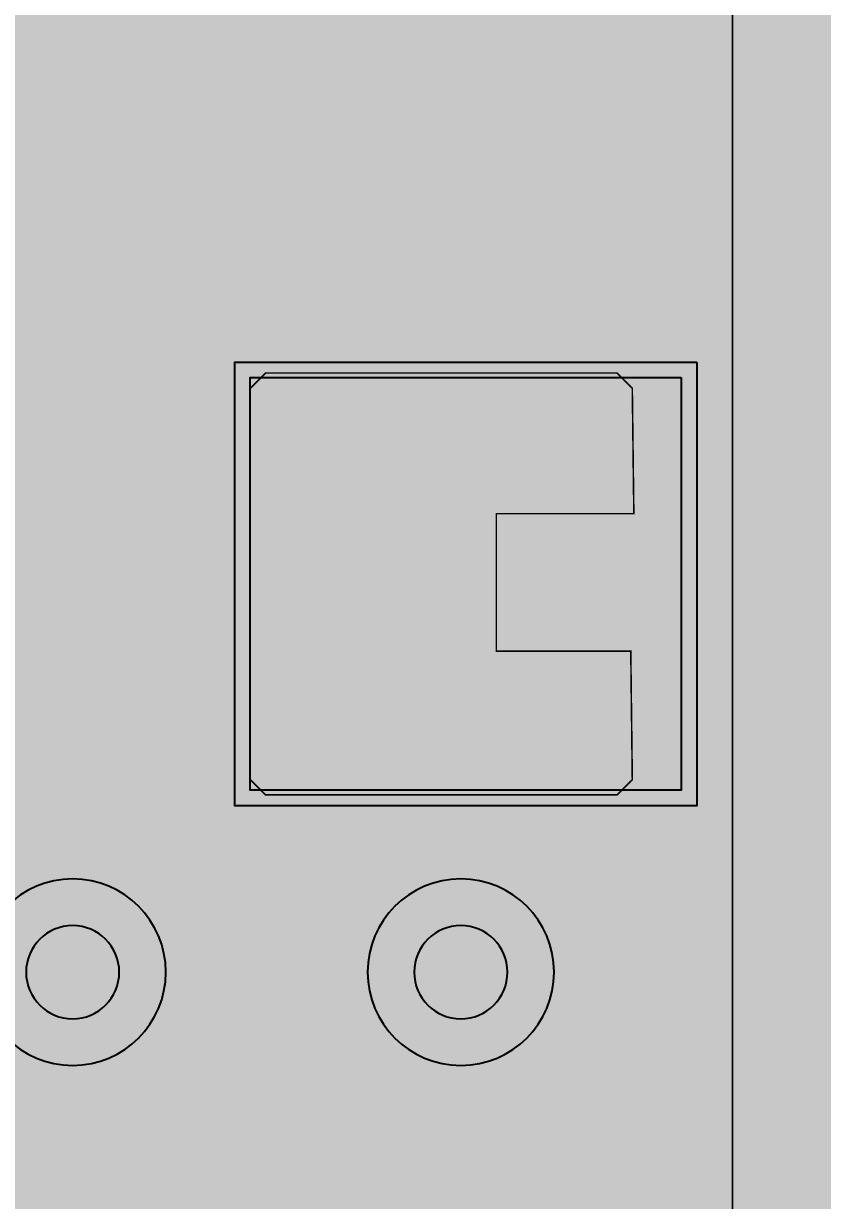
# Model space of a CAD drawing. Header units: millimetres. Extents: x -1 to 101, y -101 to 2.
# Drawn here: x 84.04 to 86.654, y -66.533 to -62.683 of the extents above; entities that cross this region are included whole.
import ezdxf

# ---------------------------------------------------------------- set-up
doc = ezdxf.new("R2010")
doc.units = ezdxf.units.MM
doc.header["$MEASUREMENT"] = 0
for name, color, linetype, true_color in [('Bottom-Layer', 7, 'Continuous', 0x0000ff), ('Hole-Layer', 7, 'Continuous', 0x222222), ('Inner2', 7, 'Continuous', 0x008000), ('Multi-Layer', 7, 'Continuous', 0xc0c0c0), ('Top-Layer', 7, 'Continuous', 0xff0000), ('Top-Paste-Mask-Layer', 7, 'Continuous', 0x808080), ('Top-Silkscreen-Layer', 7, 'Continuous', 0xffcc00), ('Top-Solder-Mask-Layer', 7, 'Continuous', 0x800080)]:
    doc.layers.add(name, color=color, linetype=linetype, true_color=true_color)

msp = doc.modelspace()

# ---------------------------------------------------------------- hatches: boundary and pattern name
at = {"layer": 'Bottom-Layer'}
for points in [[(9.093507747015494, -61.62598171196343), (0.35814071628143473, -61.625981711963746), (0.3581407162814326, -4.000007620015241), (0.44944992311395665, -3.1896159952518026), (0.7187989187069034, -2.4198607904547313), (1.1526814197177844, -1.729340745810369), (1.7293407458103711, -1.1526814197177822), (2.4198607904547322, -0.7187989187069029), (3.1896159952518053, -0.4494499231139562), (4.000007620015241, -0.3581407162814322), (96.0001930403861, -0.3581407162814322), (96.81058466514953, -0.4494499231139562), (97.5803398699466, -0.7187989187069029), (98.27085991459096, -1.152681419717784), (98.84751924068355, -1.7293407458103693), (99.28140174169442, -2.4198607904547322), (99.55075073728737, -3.189615995251803), (99.6420599441199, -4.00000762001524), (99.64205994411991, -96.0001930403861), (99.55075073728737, -96.81058466514955), (99.28140174169442, -97.58033986994661), (98.84751924068355, -98.27085991459097), (98.27085991459096, -98.84751924068357), (97.5803398699466, -99.28140174169444), (96.81058466514952, -99.55075073728737), (96.00019304038608, -99.64205994411991), (92.88082550165102, -99.64205994411991), (92.88082550165102, -76.70815341630684), (92.85032354083985, -76.63451516883758), (92.77668529337059, -76.60401320802642), (73.74896367792722, -76.60401320802642), (73.74896367792716, -68.29181082504779), (73.71058799095252, -68.09888502290205), (73.6013040093566, -67.93533053702382), (70.07962240604957, -64.41364639371211), (69.91606658161169, -64.30436217024898), (69.7231394462789, -64.26598679197353), (12.950167640335282, -64.2659867919736), (12.950167640335282, -62.23012446024893), (12.882625214388439, -61.97805302559416), (12.698096040357857, -61.793523972588154), (12.446024561405013, -61.72598171196396), (9.350382510934518, -61.72598171196395), (9.23413017199769, -61.65837287255077), (9.103488674994802, -61.62646110769947), (9.098503964174501, -61.626101629940514)], [(76.94486341452523, -62.92707686893191), (76.66012583324381, -62.74278362686122), (76.3215062119998, -62.7233866844351), (76.0175866591916, -62.87396023685308), (75.82787182570839, -63.15511459165371), (75.80199067245522, -63.49330042100378), (75.94671364916125, -63.80004909545937), (76.22418156041658, -63.99511587246284), (76.56180944347864, -64.02747173508374), (76.58420511433627, -64.33611919912306), (76.74421877469156, -64.60099738174816), (77.00700465827181, -64.76442443740912), (77.31533655414813, -64.79081127345256), (77.3980224383937, -65.09138083653738), (77.60890814145434, -65.32095922827124), (77.9013914448958, -65.42881345820433), (78.21083842333793, -65.39110954276428), (78.46886646253101, -65.21617941758096), (78.47175784466512, -65.21327025654053), (85.13712422866074, -65.21327025654053), (84.895731645473, -65.45654560534147), (84.80803117984573, -65.7878489450183), (84.89744644978103, -66.11869359746814), (85.14009583604758, -66.36071539379388), (85.4711709423419, -66.44927355854713), (85.80224604863622, -66.36071539379388), (86.04489543490276, -66.11869359746815), (86.13431070483807, -65.7878489450183), (86.04661023921078, -65.45654560534147), (85.80521765602306, -65.21327025654053), (94.74858759602581, -65.21327025654053), (94.75147897815945, -65.21617941758048), (95.01338550963905, -65.39254904117135), (95.32716621899141, -65.42780442084012), (95.62168109936792, -65.3139524968596), (95.8301580708334, -65.0768056484179), (95.90533147066296, -64.77012954025926), (95.83015807083356, -64.4634534321006), (95.62168109936822, -64.22630658365877), (95.32716621899176, -64.11245465967811), (95.01338550963938, -64.14771003934672), (94.75147897815968, -64.32407966293745), (94.7485875960258, -64.32698882397766), (91.81296228069685, -64.32698882397766), (91.83773727011709, -64.06625671876895), (91.7596321963069, -63.81626746253493), (92.58958327801714, -63.81626746253493), (92.59247466015111, -63.81917662357521), (92.85438119163078, -63.9955462471659), (93.16816190098312, -64.03080162683447), (93.46267678135955, -63.91694970285385), (93.6711537528249, -63.679802854412074), (93.74632715265432, -63.373126746253455), (93.67115375282486, -63.06645063809484), (93.46267678135948, -62.829303789653096), (93.16816190098304, -62.71545186567251), (92.8543811916307, -62.75070724534114), (92.59247466015105, -62.927076868931856), (92.58958327801716, -62.92998602997207), (76.94775479665901, -62.92998602997207)]]:
    msp.add_hatch(color=256, dxfattribs=at).paths.add_polyline_path(points)
at = {"layer": 'Inner2'}
for points in [[(74.95829057658116, -69.1117551435103), (74.8763417836171, -68.79242496014005), (74.6507493014986, -68.55201821586866), (74.6507493014986, -68.3391417225979), (74.90559122276714, -68.54693494013166), (75.22892203788041, -68.60676478291154), (75.54124491383871, -68.50392098269971), (75.7657695221256, -68.26368958100024), (75.84729235458472, -67.94513589027179), (75.7657695221256, -67.62658219954334), (75.54124491383871, -67.38635079784386), (75.22892203788041, -67.28350699763203), (74.90559122276714, -67.34333684041192), (74.6507493014986, -67.55113005794568), (74.6507493014986, -66.91662686529928), (74.87814915108505, -66.77561053602862), (75.03130820077256, -66.55620542621638), (75.08529083058167, -66.29413258826519), (75.03130820077256, -66.03205975031399), (74.87814915108505, -65.81265464050175), (74.6507493014986, -65.67163831123109), (74.6507493014986, -58.716201530340186), (79.03624217042147, -54.33070866141733), (84.92108574423438, -54.33070866141733), (86.25857251714505, -55.668195434328), (86.25857251714505, -57.85188801126479), (86.14571490150146, -57.53801265007599), (85.89433372331925, -57.31878197926127), (85.5680261275, -57.24965935864532), (85.24934495910504, -57.3481321806856), (85.01891364662804, -57.589287719706114), (84.93502921005843, -57.912115824231655), (85.01891364662804, -58.2349439287572), (85.24934495910504, -58.47609946777771), (85.5680261275, -58.57457228981799), (85.89433372331925, -58.505449669202044), (86.14571490150146, -58.28621899838732), (86.25857251714505, -57.97234363719852), (86.25857251714505, -60.314729449673166), (85.96224268167795, -60.31278770658387), (85.6946541367166, -60.440112143985544), (85.50924164350235, -60.671277342738016), (85.44303022606046, -60.96012192024385), (85.50924164350235, -61.248966497749684), (85.6946541367166, -61.48013169650215), (85.96224268167795, -61.607456133903824), (86.25857251714505, -61.605514390814534), (86.25857251714505, -71.20505831217952), (81.23807837821965, -76.22555245110492), (79.79824369442451, -76.22555245110492), (74.6507493014986, -71.07805805817901), (74.6507493014986, -69.67149207115193), (74.8763417836171, -69.43108532688053)], [(83.53802641605284, -65.78613157226316), (83.62687059589882, -66.11770256540515), (83.86959740919482, -66.36042937870114), (84.20116840233682, -66.44927355854713), (84.53273939547881, -66.36042937870114), (84.7754662087748, -66.11770256540515), (84.8643103886208, -65.78613157226316), (84.7754662087748, -65.45456057912118), (84.53273939547881, -65.21183376582516), (84.20116840233682, -65.12298958597918), (83.86959740919484, -65.21183376582516), (83.62687059589882, -65.45456057912118)]]:
    msp.add_hatch(color=256, dxfattribs=at).paths.add_polyline_path(points)
at = {"layer": 'Top-Layer'}
for points in [[(84.12113720557622, -62.87090297180595), (87.77125841490313, -62.87090297180595), (88.83803784607571, -63.93768240297853), (88.83803784607571, -67.9163479958336), (88.71780942094699, -67.8294522115672), (88.5726822453645, -67.79872999746), (87.59620008710009, -67.79872999746), (87.57565842480875, -67.78547960646692), (87.55719353445424, -67.76946147376187), (86.14951747784183, -66.36178554476425), (86.05668308035425, -66.29075393964213), (85.94850532330156, -66.24646751777091), (85.99643580727037, -66.19092054894645), (86.03793684891177, -66.13041880862643), (86.11789846831569, -65.95810441539955), (86.14531369062739, -65.77012963976078), (86.19194274427143, -65.6221179232599), (86.31498985647853, -65.52756029510245), (86.41146261070998, -65.47429346359243), (86.48717297434594, -65.39421669738508), (86.61553620691369, -65.50814994054609), (86.78216916433834, -65.5492760985522), (88.19217678435358, -65.54927609855221), (88.37124714249431, -65.50129434070006), (88.50233574278286, -65.3702057404115), (88.55031750063502, -65.19113538227079), (88.55031750063502, -63.84112268224537), (88.50233574278286, -63.662052324104664), (88.3712471424943, -63.5309637238161), (88.19217678435358, -63.482981965963944), (86.78216916433834, -63.482981965963944), (86.6155362069137, -63.52410812397005), (86.48717297434597, -63.638041367131066), (86.35880974177822, -63.52410812397005), (86.19217678435358, -63.482981965963944), (84.78216916433834, -63.482981965963944), (84.75984611698313, -63.48367834501879), (84.73760988077177, -63.4857647740646), (84.72660609709206, -63.47595874129275), (84.71597945452588, -63.465745220755586)], [(82.66195072390147, -63.42579121158243), (83.31386842773688, -63.42579121158243), (83.31868939222055, -63.42575876239354), (83.32350948310129, -63.425661420706966), (84.33978636884328, -64.44193830644898), (84.38806180443697, -64.5007905372514), (84.4240284480569, -64.56787632784001), (84.4240284480569, -65.19113538227079), (84.48869929000867, -65.39641617903342), (84.65935609221339, -65.52756029510245), (84.75532755525197, -65.58948447806972), (84.81520012640236, -65.68674907274719), (84.81367943889818, -65.69974744830529), (84.83831100441697, -65.98423657710227), (84.98028887135878, -66.23199263398529), (84.1307227890593, -66.23199263398529), (82.61230546762278, -64.71357531254876), (82.61230632460963, -64.3327061751471), (82.61823246129794, -64.27125408788505), (82.63579294277906, -64.21206703174049), (82.65535045966618, -64.14614927802467), (82.66195072390147, -64.07770891541784)], [(86.19217678435359, -63.84112268224535), (86.19217678435359, -65.19113538227077), (84.78216916433836, -65.19113538227077), (84.78216916433836, -63.84112268224535)]]:
    msp.add_hatch(color=256, dxfattribs=at).paths.add_polyline_path(points)
at = {"layer": 'Top-Paste-Mask-Layer'}
msp.add_hatch(color=256, dxfattribs=at).paths.add_polyline_path([(84.78219456438914, -65.15613411226823), (84.78219456438914, -63.87614935229871), (84.83220726441454, -63.82613665227331), (85.98221996443993, -63.82613665227331), (86.03220726441454, -63.87614935229871), (86.03723647447296, -64.28618237236475), (85.58722377444757, -64.28618237236475), (85.58722377444757, -64.73616967233936), (86.02722885445773, -64.73616967233936), (86.03220726441454, -65.15613411226823), (85.98221996443993, -65.20614681229362), (84.83220726441454, -65.20614681229362)])
msp.add_hatch(color=256, dxfattribs=at).paths.add_polyline_path([(84.78219456438914, -65.15613411226823), (84.78219456438914, -63.87614935229871), (84.83220726441454, -63.82613665227331), (85.98221996443993, -63.82613665227331), (86.03220726441454, -63.87614935229871), (86.03723647447296, -64.28618237236475), (85.58722377444757, -64.28618237236475), (85.58722377444757, -64.73616967233936), (86.02722885445773, -64.73616967233936), (86.03220726441454, -65.15613411226823), (85.98221996443993, -65.20614681229362), (84.83220726441454, -65.20614681229362)])
at = {"layer": 'Top-Solder-Mask-Layer'}
msp.add_hatch(color=256, dxfattribs=at).paths.add_polyline_path([(86.2429768859538, -63.79032258064515), (86.2429768859538, -65.24193548387096), (84.73136906273815, -65.24193548387096), (84.73136906273815, -63.79032258064515)])

# ---------------------------------------------------------------- linework, layer by layer
at = {"layer": 'Bottom-Layer'}
for points, const_width in [([(92.58958327801716, -62.92998602997207), (76.94775479665901, -62.92998602997207)], 0.05080010160020321), ([(93.08318516637034, -63.3731267462535), (76.45415290830583, -63.3731267462535)], 0.17), ([(91.17818135636273, -64.13512827025654), (77.21615443230887, -64.13512827025654)], 0.17), ([(95.24218948437898, -64.77012954025909), (77.97815595631192, -64.77012954025909)], 0.17), ([(78.47175784466512, -65.21327025654053), (85.13712422866074, -65.21327025654053), (84.895731645473, -65.45654560534147), (84.80803117984573, -65.7878489450183), (84.89744644978103, -66.11869359746814), (85.14009583604758, -66.36071539379388), (85.4711709423419, -66.44927355854713), (85.80224604863622, -66.36071539379388), (86.04489543490276, -66.11869359746815), (86.13431070483807, -65.7878489450183), (86.04661023921078, -65.45654560534147), (85.80521765602306, -65.21327025654053), (94.74858759602581, -65.21327025654053)], 0.05080010160020321)]:
    msp.add_lwpolyline(points, dxfattribs=dict(at, const_width=const_width))
at = {"layer": 'Hole-Layer'}
for points in [[(84.04866903733809, -65.78613157226316, 1), (84.35366776733555, -65.78613157226316, 1)], [(85.31867157734317, -65.78613157226316, 1), (85.62367030734063, -65.78613157226316, 1)]]:
    msp.add_lwpolyline(points, format="xyb", close=True, dxfattribs=at)
at = {"layer": 'Inner2'}
for points, const_width in [([(74.5491490982982, -58.6741173482347), (74.5491490982982, -71.1201422402845), (79.75615951231903, -76.32715265430532), (81.28016256032512, -76.32715265430532), (86.36017272034545, -71.247142494285), (86.36017272034545, -55.626111252222515), (84.96316992633986, -54.22910845821692), (78.99415798831599, -54.22910845821692)], 0.005080010160020321), ([(83.53802641605284, -65.78613157226316), (83.62687059589882, -66.11770256540515), (83.86959740919482, -66.36042937870114), (84.20116840233682, -66.44927355854713), (84.53273939547881, -66.36042937870114), (84.7754662087748, -66.11770256540515), (84.8643103886208, -65.78613157226316), (84.7754662087748, -65.45456057912118), (84.53273939547881, -65.21183376582516), (84.20116840233682, -65.12298958597918), (83.86959740919484, -65.21183376582516), (83.62687059589882, -65.45456057912118)], 0.05080010160020321)]:
    msp.add_lwpolyline(points, close=True, dxfattribs=dict(at, const_width=const_width))
at = {"layer": 'Inner2', "const_width": 0.05080010160020321}
msp.add_lwpolyline([(86.25857251714505, -57.97234363719852), (86.25857251714505, -60.314729449673166), (85.96224268167795, -60.31278770658387), (85.6946541367166, -60.440112143985544), (85.50924164350235, -60.671277342738016), (85.44303022606046, -60.96012192024385), (85.50924164350235, -61.248966497749684), (85.6946541367166, -61.48013169650215), (85.96224268167795, -61.607456133903824), (86.25857251714505, -61.605514390814534), (86.25857251714505, -71.20505831217952), (81.23807837821965, -76.22555245110492)], dxfattribs=at)
at = {"layer": 'Multi-Layer'}
for points in [[(83.89616713233428, -65.78613157222814, 1), (84.50616967233935, -65.78613157222814), (84.50616967233935, -65.78613157229816, 1), (83.89616713233428, -65.78613157229816)], [(85.16616967233936, -65.78613157222814, 1), (85.77617221234443, -65.78613157222814), (85.77617221234443, -65.78613157229816, 1), (85.16616967233936, -65.78613157229816)]]:
    msp.add_lwpolyline(points, format="xyb", dxfattribs=at)
at = {"layer": 'Top-Layer'}
for points, const_width in [([(83.5118186436373, -62.937777495555), (85.09017018034037, -64.51612903225808)], 0.24000000000000005), ([(86.78216916433834, -63.482981965963944), (86.6155362069137, -63.52410812397005), (86.48717297434597, -63.638041367131066), (86.35880974177822, -63.52410812397005), (86.19217678435358, -63.482981965963944), (84.78216916433834, -63.482981965963944), (84.75984611698313, -63.48367834501879), (84.73760988077177, -63.4857647740646), (84.72660609709206, -63.47595874129275), (84.71597945452588, -63.465745220755586), (84.12113720557622, -62.87090297180595), (87.77125841490313, -62.87090297180595)], 0.05080010160020321), ([(85.48717297434595, -64.51612903225808), (85.48717297434595, -65.77012954025909)], 0.6000000000000001), ([(85.09017018034037, -64.51612903225808), (85.48717297434595, -64.51612903225808)], 0.24000000000000005), ([(87.55719353445424, -67.76946147376187), (86.14951747784183, -66.36178554476425), (86.05668308035425, -66.29075393964213), (85.94850532330156, -66.24646751777091), (85.99643580727037, -66.19092054894645), (86.03793684891177, -66.13041880862643), (86.11789846831569, -65.95810441539955), (86.14531369062739, -65.77012963976078), (86.19194274427143, -65.6221179232599), (86.31498985647853, -65.52756029510245), (86.41146261070998, -65.47429346359243), (86.48717297434594, -65.39421669738508), (86.61553620691369, -65.50814994054609), (86.78216916433834, -65.5492760985522)], 0.05080010160020321), ([(85.48717297434595, -65.77012954025909), (85.4711709423419, -65.78613157226316)], 0.6000000000000001)]:
    msp.add_lwpolyline(points, dxfattribs=dict(at, const_width=const_width))
at = {"layer": 'Top-Layer', "const_width": 0.05080010160020321}
msp.add_lwpolyline([(82.66195072390147, -63.42579121158243), (83.31386842773688, -63.42579121158243), (83.31868939222055, -63.42575876239354), (83.32350948310129, -63.425661420706966), (84.33978636884328, -64.44193830644898), (84.38806180443697, -64.5007905372514), (84.4240284480569, -64.56787632784001), (84.4240284480569, -65.19113538227079), (84.48869929000867, -65.39641617903342), (84.65935609221339, -65.52756029510245), (84.75532755525197, -65.58948447806972), (84.81520012640236, -65.68674907274719), (84.81367943889818, -65.69974744830529), (84.83831100441697, -65.98423657710227), (84.98028887135878, -66.23199263398529), (84.1307227890593, -66.23199263398529), (82.61230546762278, -64.71357531254876), (82.61230632460963, -64.3327061751471), (82.61823246129794, -64.27125408788505), (82.63579294277906, -64.21206703174049), (82.65535045966618, -64.14614927802467), (82.66195072390147, -64.07770891541784)], close=True, dxfattribs=at)
at = {"layer": 'Top-Layer'}
msp.add_lwpolyline([(86.19217678435359, -63.84112268224535), (86.19217678435359, -65.19113538227077), (84.78216916433836, -65.19113538227077), (84.78216916433836, -63.84112268224535)], close=True, dxfattribs=at)
at = {"layer": 'Top-Paste-Mask-Layer', "const_width": 0.005080010160020321}
msp.add_lwpolyline([(84.78219456438914, -65.15613411226823), (84.78219456438914, -63.87614935229871), (84.83220726441454, -63.82613665227331), (85.98221996443993, -63.82613665227331), (86.03220726441454, -63.87614935229871), (86.03723647447296, -64.28618237236475), (85.58722377444757, -64.28618237236475), (85.58722377444757, -64.73616967233936), (86.02722885445773, -64.73616967233936), (86.03220726441454, -65.15613411226823), (85.98221996443993, -65.20614681229362), (84.83220726441454, -65.20614681229362)], close=True, dxfattribs=at)
msp.add_lwpolyline([(84.78219456438914, -65.15613411226823), (84.78219456438914, -63.87614935229871), (84.83220726441454, -63.82613665227331), (85.98221996443993, -63.82613665227331), (86.03220726441454, -63.87614935229871), (86.03723647447296, -64.28618237236475), (85.58722377444757, -64.28618237236475), (85.58722377444757, -64.73616967233936), (86.02722885445773, -64.73616967233936), (86.03220726441454, -65.15613411226823), (85.98221996443993, -65.20614681229362), (84.83220726441454, -65.20614681229362)], close=True, dxfattribs=at)
at = {"layer": 'Top-Silkscreen-Layer', "const_width": 0.15240030480060962}
for points in [[(84.67597155194312, -63.61252222504446, 0.414), (84.5235712471425, -63.764922529845066)], [(84.67597155194312, -63.61252222504446, 0.414), (84.5235712471425, -63.764922529845066)], [(84.5235712471425, -65.26733553467108, 0.414), (84.67597155194312, -65.41973583947168)], [(84.5235712471425, -65.26733553467108, 0.414), (84.67597155194312, -65.41973583947168)]]:
    msp.add_lwpolyline(points, format="xyb", dxfattribs=at)
for points in [[(86.08597917195836, -63.61252222504446), (84.67597155194312, -63.61252222504446)], [(86.08597917195836, -63.61252222504446), (84.67597155194312, -63.61252222504446)], [(84.5235712471425, -63.764922529845066), (84.5235712471425, -65.26733553467108)], [(84.5235712471425, -63.764922529845066), (84.5235712471425, -65.26733553467108)], [(84.67597155194312, -65.41973583947168), (86.08597917195836, -65.41973583947168)], [(84.67597155194312, -65.41973583947168), (86.08597917195836, -65.41973583947168)]]:
    msp.add_lwpolyline(points, dxfattribs=at)
at = {"layer": 'Top-Solder-Mask-Layer'}
msp.add_lwpolyline([(86.2429768859538, -63.79032258064515), (86.2429768859538, -65.24193548387096), (84.73136906273815, -65.24193548387096), (84.73136906273815, -63.79032258064515)], close=True, dxfattribs=at)

doc.saveas('drawing.dxf')
